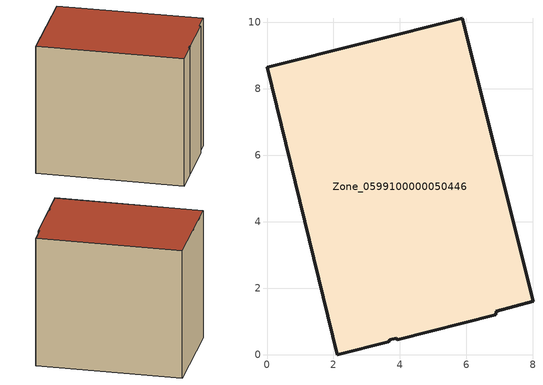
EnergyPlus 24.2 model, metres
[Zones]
Zone_0599100000050446
 floor ground (C_G): 5.88,10.13 8,1.61 6.89,1.31 6.89,1.21 3.92,0.46 3.88,0.51 3.69,0.45 3.67,0.4 2.11,0 0,8.65 z0
 wall outside (C_F): 8,1.61 5.88,10.13 0,8.65 2.11,0 3.67,0.4 3.69,0.45 3.88,0.51 3.92,0.46 6.89,1.21 6.89,1.31 8,1.61 z0:8.15
 roof outside (C_R): 6.89,1.21 6.89,1.31 8,1.61 5.88,10.13 0,8.65 2.11,0 3.67,0.4 3.69,0.45 3.88,0.51 3.92,0.46 z8.15
[BUILDING]
Pand.0599100000050446: North Axis=0; Terrain=City; Loads Convergence Tolerance Value=0.04; Temperature Convergence Tolerance Value=0.4; Solar Distribution=FullExterior; Maximum Number of Warmup Days=25; Minimum Number of Warmup Days=1
[Site:Location]
Rotterdam.The.Hague.AP_ZH_NLD Design_Conditions: Latitude=51.96; Longitude=4.45; Time Zone=1; Elevation=-4.5
[SITE:GROUNDTEMPERATURE:BUILDINGSURFACE]
18, 18, 18, 18, 18, 18, 18, 18, 18, 18, 18, 18
[MATERIAL] Thermal Absorptance=0.9; Solar Absorptance=0.7; Visible Absorptance=0.7
Name | Roughness | Thickness | Conductivity | Density | Specific Heat
G.TC.1965-1974 | MediumSmooth | 0.15 | 0.882353 | 540 | 1210
F.TC.1965-1974 | Rough | 0.3 | 0.697674 | 1920 | 840
R.TC.1965-1974 | MediumRough | 0.2 | 0.232558 | 1500 | 1000
[CONSTRUCTION]
C_G: G.TC.1965-1974
C_F: F.TC.1965-1974
C_R: R.TC.1965-1974
[ZONE]
Zone_0599100000050446: Type=1; Multiplier=1; Ceiling Height=Autocalculate; Volume=Autocalculate; Floor Area=autocalculate; Part of Total Floor Area=Yes
[ZONEINFILTRATION:DESIGNFLOWRATE]
Infil_Zone_0599100000050446: Zone or ZoneList or Space or SpaceList=Zone_0599100000050446; Schedule=AlwaysOn; Design Flow Rate Calculation Method=Flow/Area; Flow Rate per Floor Area=0.003; Constant Term Coefficient=1; Temperature Term Coefficient=0; Velocity Term Coefficient=0; Velocity Squared Term Coefficient=0
[HVACTEMPLATE:ZONE:IDEALLOADSAIRSYSTEM]
Zone_0599100000050446: Maximum Heating Supply Air Temperature=50; Minimum Cooling Supply Air Temperature=13; Maximum Heating Supply Air Humidity Ratio=0.0156; Minimum Cooling Supply Air Humidity Ratio=0.0077; Heating Limit=NoLimit; Cooling Limit=NoLimit; Dehumidification Control Type=ConstantSensibleHeatRatio; Cooling Sensible Heat Ratio=0.7; Dehumidification Setpoint=60; Humidification Control Type=None; Humidification Setpoint=30; Outdoor Air Method=None; Outdoor Air Flow Rate per Person=0.00944; Outdoor Air Flow Rate per Zone Floor Area=0; Outdoor Air Flow Rate per Zone=0; Demand Controlled Ventilation Type=None; Outdoor Air Economizer Type=NoEconomizer; Heat Recovery Type=None; Sensible Heat Recovery Effectiveness=0.7; Latent Heat Recovery Effectiveness=0.65
[ZONECONTROL:THERMOSTAT]
ThermostatControl_Zone_0599100000050446: Zone or ZoneList=Zone_0599100000050446; Control Type Schedule=DualSetpointControlType; Control 1=Thermostat_Zone_0599100000050446; Temperature Difference Between Cutout And Setpoint=0
[THERMOSTATSETPOINT:DUALSETPOINT]
Thermostat_Zone_0599100000050446: Heating Setpoint Temperature Schedule=HeatingSetpoint_Zone_0599100000050446; Cooling Setpoint Temperature Schedule=CoolingSetpoint_Zone_0599100000050446
[SCHEDULE:COMPACT]
HeatingSetpoint_Zone_0599100000050446: Through: 12/31, For: AllDays, Until: 24:00, 21
CoolingSetpoint_Zone_0599100000050446: Through: 12/31, For: AllDays, Until: 24:00, 24
DualSetpointControlType: Through: 12/31, For: AllDays, Until: 24:00, 4
AlwaysOn: Through: 12/31, For: AllDays, Until: 24:00, 1
